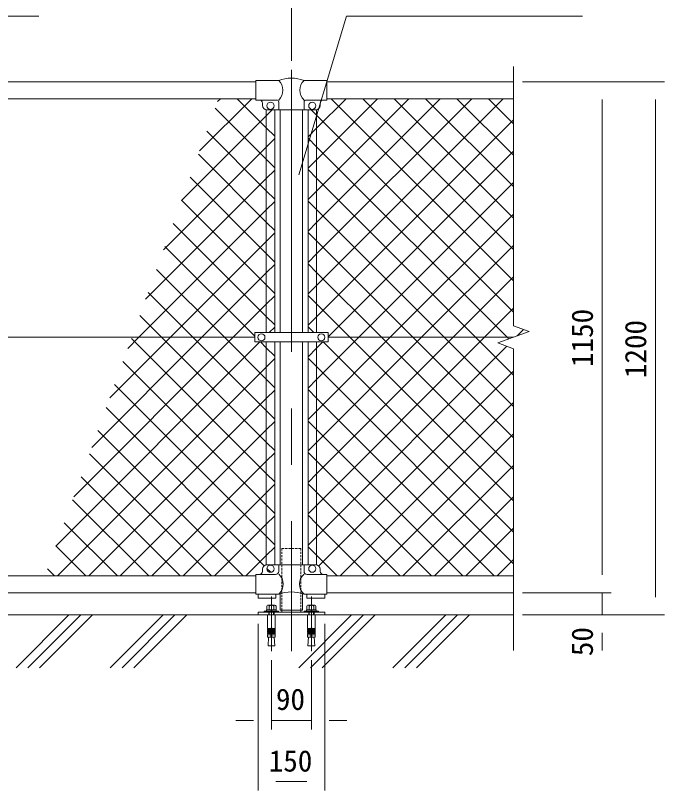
# Model space of a CAD drawing. Units: millimetres, scale not verified. Extents: x -4200 to 4200, y -2970 to 2970.
# Drawn here: x -2006 to -545, y 265 to 2009 of the extents above; entities that cross this region are included whole.
import ezdxf
from ezdxf.enums import TextEntityAlignment as Align

# ---------------------------------------------------------------- set-up
doc = ezdxf.new("R2010")
doc.units = ezdxf.units.MM
doc.header["$LTSCALE"] = 20
doc.linetypes.add('USER1', pattern=[50.8, 31.75, -6.35, 6.35, -6.35])
doc.linetypes.add('USER2', pattern=[0.375, 0.25, -0.125])
for name, color, linetype, lineweight in [('0-0_D-BMK', 2, 'USER1', 13), ('0-1_D-STR1', 1, 'Continuous', 18), ('0-2_D-STR-DIM', 7, 'Continuous', 9), ('0-5_D-STR3', 3, 'Continuous', 13), ('0-6_D-STR2', 7, 'Continuous', 9), ('0-7_D-STR-TXT', 7, 'Continuous', 9), ('0-B_D-BGD', 7, 'Continuous', 9), ('0-D_D-DCR-HCH', 7, 'Continuous', 9)]:
    doc.layers.add(name, color=color, linetype=linetype, lineweight=lineweight)
doc.styles.add('ＭＳ ゴシック', font='')
doc.styles.get('ＭＳ ゴシック').set_extended_font_data('MS Gothic')

msp = doc.modelspace()

# ---------------------------------------------------------------- linework, layer by layer
at = {"layer": '0-0_D-BMK'}
for p, q in [((-1384.65, 1887.29), (-1384.65, 578.82)), ((-1429.65, 701.83), (-1429.65, 578.82)), ((-1339.65, 701.83), (-1339.65, 578.82))]:
    msp.add_line(p, q, dxfattribs=at)
at = {"layer": '0-1_D-STR1'}
for p, q in [((-3304.65, 1860.23), (-1464.65, 1860.23)), ((-1304.65, 1860.23), (-884.65, 1860.23)), ((-3304.65, 1822.23), (-1464.65, 1822.23)), ((-1304.65, 1822.23), (-884.65, 1822.23)), ((-1410.05, 1797.23), (-1410.05, 1295.73)), ((-1359.25, 1797.23), (-1359.25, 1295.73)), ((-1410.05, 1274.73), (-1410.05, 773.23)), ((-1359.25, 1274.73), (-1359.25, 773.23)), ((-3304.65, 748.23), (-1464.65, 748.23)), ((-1304.65, 748.23), (-884.65, 748.23)), ((-3304.65, 710.23), (-1464.65, 710.23)), ((-1410.05, 707.23), (-1410.05, 671.23)), ((-1359.25, 707.23), (-1359.25, 671.23)), ((-1304.65, 710.23), (-884.65, 710.23)), ((-1410.05, 671.23), (-1359.25, 671.23))]:
    msp.add_line(p, q, dxfattribs=at)
at = {"layer": '0-2_D-STR-DIM'}
for p, q in [((-1384.65, 1907.29), (-1384.65, 2195.23)), ((-1384.65, 1907.29), (-1384.65, 2195.23)), ((-884.65, 1894.49), (-884.65, 1310.88)), ((-864.65, 1860.23), (-664.65, 1860.23)), ((-864.65, 1860.23), (-544.65, 1860.23)), ((-684.65, 1820.23), (-684.65, 750.23)), ((-564.65, 1820.23), (-564.65, 700.23)), ((-849.42, 1298.05), (-884.65, 1310.88)), ((-919.89, 1272.4), (-849.42, 1298.05)), ((-884.65, 1259.57), (-919.89, 1272.4)), ((-884.65, 1259.57), (-884.65, 580.23)), ((-684.65, 750.23), (-684.65, 790.23)), ((-864.65, 710.23), (-664.65, 710.23)), ((-864.65, 710.23), (-664.65, 710.23)), ((-684.65, 710.23), (-684.65, 660.23)), ((-864.65, 660.23), (-664.65, 660.23)), ((-864.65, 660.23), (-544.65, 660.23)), ((-1459.65, 640.23), (-1459.65, 265.22)), ((-1309.65, 640.23), (-1309.65, 265.22)), ((-684.65, 620.23), (-684.65, 580.23)), ((-1429.65, 558.82), (-1429.65, 402.4)), ((-1339.65, 558.82), (-1339.65, 402.4)), ((-1469.65, 422.4), (-1509.65, 422.4)), ((-1429.65, 422.4), (-1339.65, 422.4)), ((-1299.65, 422.4), (-1259.65, 422.4)), ((-1419.65, 285.22), (-1349.65, 285.22))]:
    msp.add_line(p, q, dxfattribs=at)
at = {"layer": '0-5_D-STR3'}
for p, q in [((-1464.65, 1863.23), (-1464.65, 1819.23)), ((-1464.65, 1863.23), (-1413.2, 1863.23)), ((-1356.1, 1863.23), (-1304.65, 1863.23)), ((-1304.65, 1863.23), (-1304.65, 1819.23)), ((-1464.65, 1819.23), (-1417.9, 1819.23)), ((-1413.2, 1814.53), (-1413.2, 1797.23)), ((-1356.1, 1814.53), (-1356.1, 1797.23)), ((-1351.4, 1819.23), (-1304.65, 1819.23)), ((-1449.65, 1812.23), (-1449.65, 1807.23)), ((-1441.15, 1797.23), (-1441.15, 1295.73)), ((-1439.65, 1797.23), (-1329.65, 1797.23)), ((-1422.15, 1797.23), (-1422.15, 1295.73)), ((-1347.15, 1797.23), (-1347.15, 1295.73)), ((-1328.15, 1797.23), (-1328.15, 1295.73)), ((-1319.65, 1812.23), (-1319.65, 1807.23)), ((-1467.15, 1295.73), (-1467.15, 1274.73)), ((-1302.15, 1295.73), (-1467.15, 1295.73)), ((-1302.15, 1295.73), (-1302.15, 1274.73)), ((-3307.66, 1285.23), (-1467.15, 1285.23)), ((-1302.15, 1274.73), (-1467.15, 1274.73)), ((-1441.15, 1274.73), (-1441.15, 773.11)), ((-1422.15, 1274.73), (-1422.15, 773.23)), ((-1347.15, 1274.73), (-1347.15, 773.23)), ((-1328.15, 1274.73), (-1328.15, 773.11)), ((-1302.15, 1285.23), (-884.65, 1285.23)), ((-1439.65, 773.23), (-1329.65, 773.23)), ((-1413.2, 773.23), (-1413.2, 758.23)), ((-1356.1, 773.23), (-1356.1, 758.23)), ((-1464.65, 751.23), (-1464.65, 707.23)), ((-1420.2, 751.23), (-1464.65, 751.23)), ((-1449.65, 763.23), (-1449.65, 758.23)), ((-1304.65, 751.23), (-1349.1, 751.23)), ((-1319.65, 763.23), (-1319.65, 758.23)), ((-1304.65, 751.23), (-1304.65, 707.23)), ((-1413.2, 707.23), (-1464.65, 707.23)), ((-1459.65, 707.23), (-1459.65, 697.93)), ((-1419.65, 697.93), (-1459.65, 697.93)), ((-1419.65, 707.23), (-1419.65, 697.93)), ((-1304.65, 707.23), (-1356.1, 707.23)), ((-1349.65, 707.23), (-1349.65, 697.93)), ((-1309.65, 697.93), (-1349.65, 697.93)), ((-1309.65, 707.23), (-1309.65, 697.93)), ((-1406, 671.23), (-1406, 666.23)), ((-1363.3, 671.23), (-1363.3, 666.23)), ((-1438.3, 660.23), (-1421, 660.23)), ((-1348.3, 660.23), (-1331, 660.23))]:
    msp.add_line(p, q, dxfattribs=at)
at = {"layer": '0-5_D-STR3', "linetype": 'USER2'}
for p, q in [((-1406, 810.23), (-1406, 671.23)), ((-1406, 810.23), (-1363.3, 810.23)), ((-1363.3, 810.23), (-1363.3, 671.23))]:
    msp.add_line(p, q, dxfattribs=at)
at = {"layer": '0-5_D-STR3', "lineweight": 18}
for p, q in [((-1421.86, 682.33), (-1437.45, 682.33)), ((-1435.65, 682.33), (-1423.65, 682.33)), ((-1331.86, 682.33), (-1347.45, 682.33)), ((-1345.65, 682.33), (-1333.65, 682.33)), ((-1445.65, 668.53), (-1445.65, 666.23)), ((-1413.65, 668.53), (-1445.65, 668.53)), ((-1445.65, 666.23), (-1413.65, 666.23)), ((-1418.9, 671.53), (-1440.4, 671.53)), ((-1440.4, 671.53), (-1440.4, 668.53)), ((-1440.4, 668.53), (-1418.9, 668.53)), ((-1440.05, 679.83), (-1440.05, 671.53)), ((-1440.05, 671.53), (-1419.26, 671.53)), ((-1435.65, 666.23), (-1435.65, 660.23)), ((-1434.85, 671.53), (-1434.85, 679.83)), ((-1434.57, 660.23), (-1434.57, 666.23)), ((-1431.15, 671.53), (-1430.35, 668.53)), ((-1428.15, 668.53), (-1428.96, 671.53)), ((-1424.73, 660.23), (-1424.73, 666.23)), ((-1424.46, 671.53), (-1424.46, 679.83)), ((-1423.65, 660.23), (-1423.65, 666.23)), ((-1419.26, 671.53), (-1419.26, 679.83)), ((-1418.9, 668.53), (-1418.9, 671.53)), ((-1413.65, 666.23), (-1413.65, 668.53)), ((-1355.65, 668.53), (-1355.65, 666.23)), ((-1323.65, 668.53), (-1355.65, 668.53)), ((-1355.65, 666.23), (-1323.65, 666.23)), ((-1328.9, 671.53), (-1350.4, 671.53)), ((-1350.4, 671.53), (-1350.4, 668.53)), ((-1350.4, 668.53), (-1328.9, 668.53)), ((-1350.05, 679.83), (-1350.05, 671.53)), ((-1350.05, 671.53), (-1329.26, 671.53)), ((-1345.65, 666.23), (-1345.65, 660.23)), ((-1344.85, 671.53), (-1344.85, 679.83)), ((-1344.57, 660.23), (-1344.57, 666.23)), ((-1341.15, 671.53), (-1340.35, 668.53)), ((-1338.15, 668.53), (-1338.96, 671.53)), ((-1334.73, 660.23), (-1334.73, 666.23)), ((-1334.46, 671.53), (-1334.46, 679.83)), ((-1333.65, 660.23), (-1333.65, 666.23)), ((-1329.26, 671.53), (-1329.26, 679.83)), ((-1328.9, 668.53), (-1328.9, 671.53)), ((-1323.65, 666.23), (-1323.65, 668.53)), ((-1438.3, 660.23), (-1438.3, 630.19)), ((-1421, 660.23), (-1421, 630.19)), ((-1348.3, 660.23), (-1348.3, 630.19)), ((-1331, 660.23), (-1331, 630.19)), ((-1430.65, 630.19), (-1438.3, 630.19)), ((-1438.3, 627.69), (-1437.87, 630.15)), ((-1430.65, 630.19), (-1430.65, 610.23)), ((-1428.65, 630.19), (-1421, 630.19)), ((-1428.65, 630.19), (-1428.65, 610.23)), ((-1421, 627.69), (-1421.44, 630.15)), ((-1340.65, 630.19), (-1348.3, 630.19)), ((-1348.3, 627.69), (-1347.87, 630.15)), ((-1340.65, 630.19), (-1340.65, 610.23)), ((-1338.65, 630.19), (-1331, 630.19)), ((-1338.65, 630.19), (-1338.65, 610.23)), ((-1331, 627.69), (-1331.44, 630.15)), ((-1438.3, 627.69), (-1430.65, 627.69)), ((-1438.3, 627.69), (-1438.3, 626.19)), ((-1438.3, 626.19), (-1430.65, 626.19)), ((-1438.3, 623.69), (-1437.87, 626.15)), ((-1438.3, 623.69), (-1430.65, 623.69)), ((-1438.3, 623.69), (-1438.3, 622.19)), ((-1438.3, 622.19), (-1430.65, 622.19)), ((-1438.3, 619.69), (-1437.87, 622.15)), ((-1438.3, 619.69), (-1430.65, 619.69)), ((-1438.3, 619.69), (-1438.3, 618.19)), ((-1438.3, 615.73), (-1437.87, 618.19)), ((-1438.3, 618.19), (-1430.65, 618.19)), ((-1438.3, 615.73), (-1430.65, 615.73)), ((-1438.3, 615.73), (-1438.3, 610.23)), ((-1421, 627.69), (-1428.65, 627.69)), ((-1421, 626.19), (-1428.65, 626.19)), ((-1421, 623.69), (-1428.65, 623.69)), ((-1421, 622.19), (-1428.65, 622.19)), ((-1421, 619.69), (-1428.65, 619.69)), ((-1421, 618.19), (-1428.65, 618.19)), ((-1421, 615.73), (-1428.65, 615.73)), ((-1421, 623.69), (-1421.44, 626.15)), ((-1421, 619.69), (-1421.44, 622.15)), ((-1421, 615.73), (-1421.44, 618.19)), ((-1421, 627.69), (-1421, 626.19)), ((-1421, 623.69), (-1421, 622.19)), ((-1421, 619.69), (-1421, 618.19)), ((-1421, 615.73), (-1421, 610.23)), ((-1348.3, 627.69), (-1340.65, 627.69)), ((-1348.3, 627.69), (-1348.3, 626.19)), ((-1348.3, 626.19), (-1340.65, 626.19)), ((-1348.3, 623.69), (-1347.87, 626.15)), ((-1348.3, 623.69), (-1340.65, 623.69)), ((-1348.3, 623.69), (-1348.3, 622.19)), ((-1348.3, 622.19), (-1340.65, 622.19)), ((-1348.3, 619.69), (-1347.87, 622.15)), ((-1348.3, 619.69), (-1340.65, 619.69)), ((-1348.3, 619.69), (-1348.3, 618.19)), ((-1348.3, 615.73), (-1347.87, 618.19)), ((-1348.3, 618.19), (-1340.65, 618.19)), ((-1348.3, 615.73), (-1340.65, 615.73)), ((-1348.3, 615.73), (-1348.3, 610.23)), ((-1331, 627.69), (-1338.65, 627.69)), ((-1331, 626.19), (-1338.65, 626.19)), ((-1331, 623.69), (-1338.65, 623.69)), ((-1331, 622.19), (-1338.65, 622.19)), ((-1331, 619.69), (-1338.65, 619.69)), ((-1331, 618.19), (-1338.65, 618.19)), ((-1331, 615.73), (-1338.65, 615.73)), ((-1331, 623.69), (-1331.44, 626.15)), ((-1331, 619.69), (-1331.44, 622.15)), ((-1331, 615.73), (-1331.44, 618.19)), ((-1331, 627.69), (-1331, 626.19)), ((-1331, 623.69), (-1331, 622.19)), ((-1331, 619.69), (-1331, 618.19)), ((-1331, 615.73), (-1331, 610.23)), ((-1438.3, 610.23), (-1421, 610.23)), ((-1436.15, 610.23), (-1437.23, 591.13)), ((-1423.16, 610.23), (-1422.08, 591.13)), ((-1348.3, 610.23), (-1331, 610.23)), ((-1346.15, 610.23), (-1347.23, 591.13)), ((-1333.16, 610.23), (-1332.08, 591.13)), ((-1422.08, 591.13), (-1437.23, 591.13)), ((-1332.08, 591.13), (-1347.23, 591.13))]:
    msp.add_line(p, q, dxfattribs=at)
at = {"layer": '0-5_D-STR3'}
msp.add_lwpolyline([(-1459.65, 660.23), (-1309.65, 660.23), (-1309.65, 666.23), (-1459.65, 666.23)], close=True, dxfattribs=at)
for centre in [(-1431.65, 1806.23), (-1337.65, 1806.23), (-1452.15, 1285.23), (-1317.15, 1285.23), (-1431.65, 764.23), (-1337.65, 764.23)]:
    msp.add_circle(centre, 8, dxfattribs=at)
for centre, radius, start, end in [((-1384.65, 1788.49), 80, 69.0916, 110.9084), ((-1434.46, 1841.23), 30.59, 314.01503, 45.98497), ((-1334.85, 1841.23), 30.59, 134.01503, 225.98497), ((-1456.65, 1812.23), 7, 0, 90), ((-1417.9, 1814.53), 4.7, 0, 90), ((-1351.4, 1814.53), 4.7, 90, 180), ((-1312.65, 1812.23), 7, 90, 180), ((-1439.65, 1807.23), 10, 180, 270), ((-1329.65, 1807.23), 10, 270, 0), ((-1439.65, 763.23), 10, 90, 180), ((-1329.65, 763.23), 10, 0, 90), ((-1456.65, 758.23), 7, 270, 0), ((-1420.2, 758.23), 7, 270, 0), ((-1432.33, 729.67), 29.48, 310.4464, 49.5536), ((-1336.98, 729.67), 29.48, 130.4464, 229.5536), ((-1349.1, 758.23), 7, 180, 270), ((-1312.65, 758.23), 7, 180, 270), ((-1384.65, 626.74), 85.4, 70.46947, 109.53053)]:
    msp.add_arc(centre, radius, start, end, dxfattribs=at)
at = {"layer": '0-5_D-STR3', "lineweight": 18}
for centre, radius, start, end in [((-1437.45, 679.73), 2.6, 2.20423, 177.79577), ((-1429.65, 675.68), 6.65, 38.61324, 141.38676), ((-1421.86, 679.73), 2.6, 2.20423, 177.79577), ((-1347.45, 679.73), 2.6, 2.20423, 177.79577), ((-1339.65, 675.68), 6.65, 38.61324, 141.38676), ((-1331.86, 679.73), 2.6, 2.20423, 177.79577), ((-1429.65, 630.19), 1, 0, 180), ((-1339.65, 630.19), 1, 0, 180)]:
    msp.add_arc(centre, radius, start, end, dxfattribs=at)
at = {"layer": '0-6_D-STR2'}
for p, q in [((-1591.34, 1704.48), (-1473.6, 1822.23)), ((-1550.88, 1815.66), (-1544.31, 1822.23)), ((-1328.15, 1755.54), (-1261.46, 1822.23)), ((-1328.15, 1684.82), (-1190.75, 1822.23)), ((-1328.15, 1614.11), (-1120.04, 1822.23)), ((-1328.15, 1543.4), (-1049.33, 1822.23)), ((-1328.15, 1472.69), (-978.62, 1822.23)), ((-1328.15, 1401.98), (-907.91, 1822.23)), ((-884.65, 1412.12), (-1294.76, 1822.23)), ((-884.65, 1482.83), (-1224.05, 1822.23)), ((-884.65, 1553.54), (-1153.34, 1822.23)), ((-884.65, 1624.25), (-1082.63, 1822.23)), ((-884.65, 1694.96), (-1011.92, 1822.23)), ((-884.65, 1765.67), (-941.21, 1822.23)), ((-1441.15, 1685.78), (-1556.26, 1800.88)), ((-1441.15, 1615.07), (-1575.12, 1749.04)), ((-1347.15, 1736.54), (-1328.15, 1755.54)), ((-1441.15, 1713.25), (-1422.15, 1732.25)), ((-1672.27, 1482.13), (-1441.15, 1713.25)), ((-1441.15, 1544.35), (-1593.99, 1697.19)), ((-1302.15, 1286.56), (-884.65, 1704.06)), ((-1422.15, 1666.78), (-1441.15, 1685.78)), ((-1347.15, 1665.82), (-1328.15, 1684.82)), ((-1441.15, 1642.54), (-1422.15, 1661.54)), ((-1328.15, 1643.49), (-1347.15, 1662.49)), ((-1712.73, 1370.96), (-1441.15, 1642.54)), ((-1441.15, 1473.64), (-1612.86, 1645.35)), ((-969.89, 1285.23), (-1328.15, 1643.49)), ((-1232.78, 1285.23), (-884.65, 1633.35)), ((-1422.15, 1596.07), (-1441.15, 1615.07)), ((-1347.15, 1595.11), (-1328.15, 1614.11)), ((-1441.15, 1402.93), (-1631.73, 1593.51)), ((-1441.15, 1571.82), (-1422.15, 1590.82)), ((-1328.15, 1572.78), (-1347.15, 1591.78)), ((-1727.75, 1285.23), (-1441.15, 1571.82)), ((-1040.6, 1285.23), (-1328.15, 1572.78)), ((-1162.07, 1285.23), (-884.65, 1562.64)), ((-1441.15, 1332.22), (-1650.6, 1541.67)), ((-1422.15, 1525.35), (-1441.15, 1544.35)), ((-1347.15, 1524.4), (-1328.15, 1543.4)), ((-1441.15, 1501.11), (-1422.15, 1520.11)), ((-1328.15, 1502.07), (-1347.15, 1521.07)), ((-1657.04, 1285.23), (-1441.15, 1501.11)), ((-1111.32, 1285.23), (-1328.15, 1502.07)), ((-1467.15, 1287.51), (-1669.47, 1489.83)), ((-1091.36, 1285.23), (-884.65, 1491.93)), ((-1422.15, 1454.64), (-1441.15, 1473.64)), ((-1347.15, 1453.69), (-1328.15, 1472.69)), ((-1441.15, 1430.4), (-1422.15, 1449.4)), ((-1328.15, 1431.35), (-1347.15, 1450.35)), ((-1535.58, 1285.23), (-1688.34, 1437.98)), ((-1586.33, 1285.23), (-1441.15, 1430.4)), ((-1182.03, 1285.23), (-1328.15, 1431.35)), ((-1020.65, 1285.23), (-884.65, 1421.22)), ((-1422.15, 1383.93), (-1441.15, 1402.93)), ((-1347.15, 1382.98), (-1328.15, 1401.98)), ((-1606.29, 1285.23), (-1707.21, 1386.14)), ((-1441.15, 1359.69), (-1422.15, 1378.69)), ((-1328.15, 1360.64), (-1347.15, 1379.64)), ((-1252.74, 1285.23), (-1328.15, 1360.64)), ((-1515.62, 1285.23), (-1441.15, 1359.69)), ((-949.94, 1285.23), (-884.65, 1350.51)), ((-1677, 1285.23), (-1726.08, 1334.3)), ((-1422.15, 1313.22), (-1441.15, 1332.22)), ((-1333.95, 1295.73), (-1347.15, 1308.93)), ((-1434.41, 1295.73), (-1422.15, 1307.98)), ((-876.12, 1288.33), (-861.87, 1302.58)), ((-1915.06, 815.08), (-1455.41, 1274.73)), ((-1874.59, 926.25), (-1515.62, 1285.23)), ((-1834.13, 1037.43), (-1586.33, 1285.23)), ((-1793.66, 1148.61), (-1657.04, 1285.23)), ((-1753.2, 1259.78), (-1727.75, 1285.23)), ((-1441.15, 978.67), (-1744.94, 1282.46)), ((-1441.15, 1049.38), (-1677, 1285.23)), ((-1441.15, 1120.09), (-1606.29, 1285.23)), ((-1441.15, 1190.8), (-1535.58, 1285.23)), ((-1328.15, 1189.85), (-1232.78, 1285.23)), ((-1328.15, 1119.14), (-1162.07, 1285.23)), ((-1328.15, 1048.43), (-1091.36, 1285.23)), ((-1328.15, 977.72), (-1020.65, 1285.23)), ((-1328.15, 907.01), (-949.94, 1285.23)), ((-884.65, 846.43), (-1312.95, 1274.73)), ((-884.65, 917.14), (-1252.74, 1285.23)), ((-884.65, 987.85), (-1182.03, 1285.23)), ((-884.65, 1058.57), (-1111.32, 1285.23)), ((-884.65, 1129.28), (-1040.6, 1285.23)), ((-884.65, 1199.99), (-969.89, 1285.23)), ((-1441.15, 907.96), (-1763.81, 1230.62)), ((-1441.15, 1218.27), (-1422.15, 1237.27)), ((-1911.2, 748.23), (-1441.15, 1218.27)), ((-1323.05, 770.69), (-884.65, 1209.09)), ((-1422.15, 1171.8), (-1441.15, 1190.8)), ((-1347.15, 1170.85), (-1328.15, 1189.85)), ((-1441.15, 837.25), (-1782.68, 1178.78)), ((-1441.15, 1147.56), (-1422.15, 1166.56)), ((-1328.15, 1148.51), (-1347.15, 1167.51)), ((-1840.49, 748.23), (-1441.15, 1147.56)), ((-927.87, 748.23), (-1328.15, 1148.51)), ((-1274.8, 748.23), (-884.65, 1138.38)), ((-1445.75, 771.13), (-1801.55, 1126.93)), ((-1422.15, 1101.09), (-1441.15, 1120.09)), ((-1347.15, 1100.14), (-1328.15, 1119.14)), ((-1441.15, 1076.85), (-1422.15, 1095.85)), ((-1328.15, 1077.8), (-1347.15, 1096.8)), ((-1493.55, 748.23), (-1820.42, 1075.09)), ((-1769.78, 748.23), (-1441.15, 1076.85)), ((-998.58, 748.23), (-1328.15, 1077.8)), ((-1204.09, 748.23), (-884.65, 1067.66)), ((-1422.15, 1030.38), (-1441.15, 1049.38)), ((-1347.15, 1029.43), (-1328.15, 1048.43)), ((-1564.26, 748.23), (-1839.29, 1023.25)), ((-1441.15, 1006.14), (-1422.15, 1025.14)), ((-1328.15, 1007.09), (-1347.15, 1026.09)), ((-1699.07, 748.23), (-1441.15, 1006.14)), ((-1069.29, 748.23), (-1328.15, 1007.09)), ((-1133.38, 748.23), (-884.65, 996.95)), ((-1422.15, 959.67), (-1441.15, 978.67)), ((-1347.15, 958.72), (-1328.15, 977.72)), ((-1634.98, 748.23), (-1858.16, 971.41)), ((-1441.15, 935.43), (-1422.15, 954.43)), ((-1328.15, 936.38), (-1347.15, 955.38)), ((-1628.36, 748.23), (-1441.15, 935.43)), ((-1140, 748.23), (-1328.15, 936.38)), ((-1062.67, 748.23), (-884.65, 926.24)), ((-1705.69, 748.23), (-1877.03, 919.57)), ((-1422.15, 888.96), (-1441.15, 907.96)), ((-1347.15, 888.01), (-1328.15, 907.01)), ((-1441.15, 864.72), (-1422.15, 883.72)), ((-1328.15, 865.67), (-1347.15, 884.67)), ((-1776.4, 748.23), (-1895.9, 867.72)), ((-1557.65, 748.23), (-1441.15, 864.72)), ((-1210.71, 748.23), (-1328.15, 865.67)), ((-991.96, 748.23), (-884.65, 855.53)), ((-1422.15, 818.25), (-1441.15, 837.25)), ((-1847.11, 748.23), (-1914.76, 815.88)), ((-1441.15, 794.01), (-1422.15, 813.01)), ((-1328.15, 794.96), (-1347.15, 813.96)), ((-1486.93, 748.23), (-1441.15, 794.01)), ((-1281.42, 748.23), (-1328.15, 794.96)), ((-921.25, 748.23), (-884.65, 784.82)), ((-1917.82, 748.23), (-1933.63, 764.04)), ((-1430.88, 756.27), (-1439.59, 764.97))]:
    msp.add_line(p, q, dxfattribs=at)
for points in [[(-1422.15, 1737.49), (-1441.15, 1756.49), (-1506.89, 1822.23)], [(-1631.81, 1593.31), (-1441.15, 1783.96), (-1427.88, 1797.23)], [(-884.65, 1341.41), (-1328.15, 1784.91), (-1340.47, 1797.23)], [(-1347.15, 1312.27), (-1328.15, 1331.27), (-884.65, 1774.77)], [(-895.31, 1281.35), (-899.18, 1285.23), (-1328.15, 1714.2), (-1347.15, 1733.2)], [(-1422.15, 1242.51), (-1441.15, 1261.51), (-1454.37, 1274.73)], [(-1347.15, 1241.56), (-1328.15, 1260.56), (-1313.99, 1274.73)], [(-1347.15, 817.3), (-1328.15, 836.3), (-899.48, 1264.97)], [(-884.65, 775.72), (-1328.15, 1219.22), (-1347.15, 1238.22)]]:
    msp.add_lwpolyline(points, dxfattribs=at)
at = {"layer": '0-7_D-STR-TXT'}
for points in [[(-1952.84, 2008.23), (-2489.13, 2008.23), (-2547.78, 1851.66)], [(-729.04, 2008.23), (-1260.7, 2008.23), (-1367.98, 1650.61)]]:
    msp.add_lwpolyline(points, dxfattribs=at)
at = {"layer": '0-B_D-BGD'}
msp.add_line((-3709.65, 660.23), (-884.65, 660.23), dxfattribs=at)
at = {"layer": '0-D_D-DCR-HCH'}
for p, q in [((-2004.46, 541.17), (-1885.39, 660.23)), ((-1977.94, 541.17), (-1858.88, 660.23)), ((-1951.42, 541.17), (-1832.36, 660.23)), ((-1792.32, 541.17), (-1673.26, 660.23)), ((-1765.81, 541.17), (-1646.75, 660.23)), ((-1739.29, 541.17), (-1620.23, 660.23)), ((-1368.06, 541.17), (-1249, 660.23)), ((-1341.54, 541.17), (-1222.48, 660.23)), ((-1315.03, 541.17), (-1195.97, 660.23)), ((-1155.93, 541.17), (-1036.87, 660.23)), ((-1129.41, 541.17), (-1010.35, 660.23)), ((-1102.89, 541.17), (-983.83, 660.23))]:
    msp.add_line(p, q, dxfattribs=at)

# ---------------------------------------------------------------- texts
at = {"layer": '0-2_D-STR-DIM', "style": 'ＭＳ ゴシック'}
for s, p in [('1150', (-691.4, 1218.33)), ('1200', (-571.4, 1193.33)), ('50', (-691.4, 567.6))]:
    msp.add_text(s, height=48.09, rotation=90, dxfattribs=at).set_placement(p, align=Align.BOTTOM_LEFT)
for s, p in [('90', (-1419.4, 432.06)), ('150', (-1435.58, 293.36))]:
    msp.add_text(s, height=48.09, dxfattribs=at).set_placement(p, align=Align.BOTTOM_LEFT)

doc.saveas('drawing.dxf')
